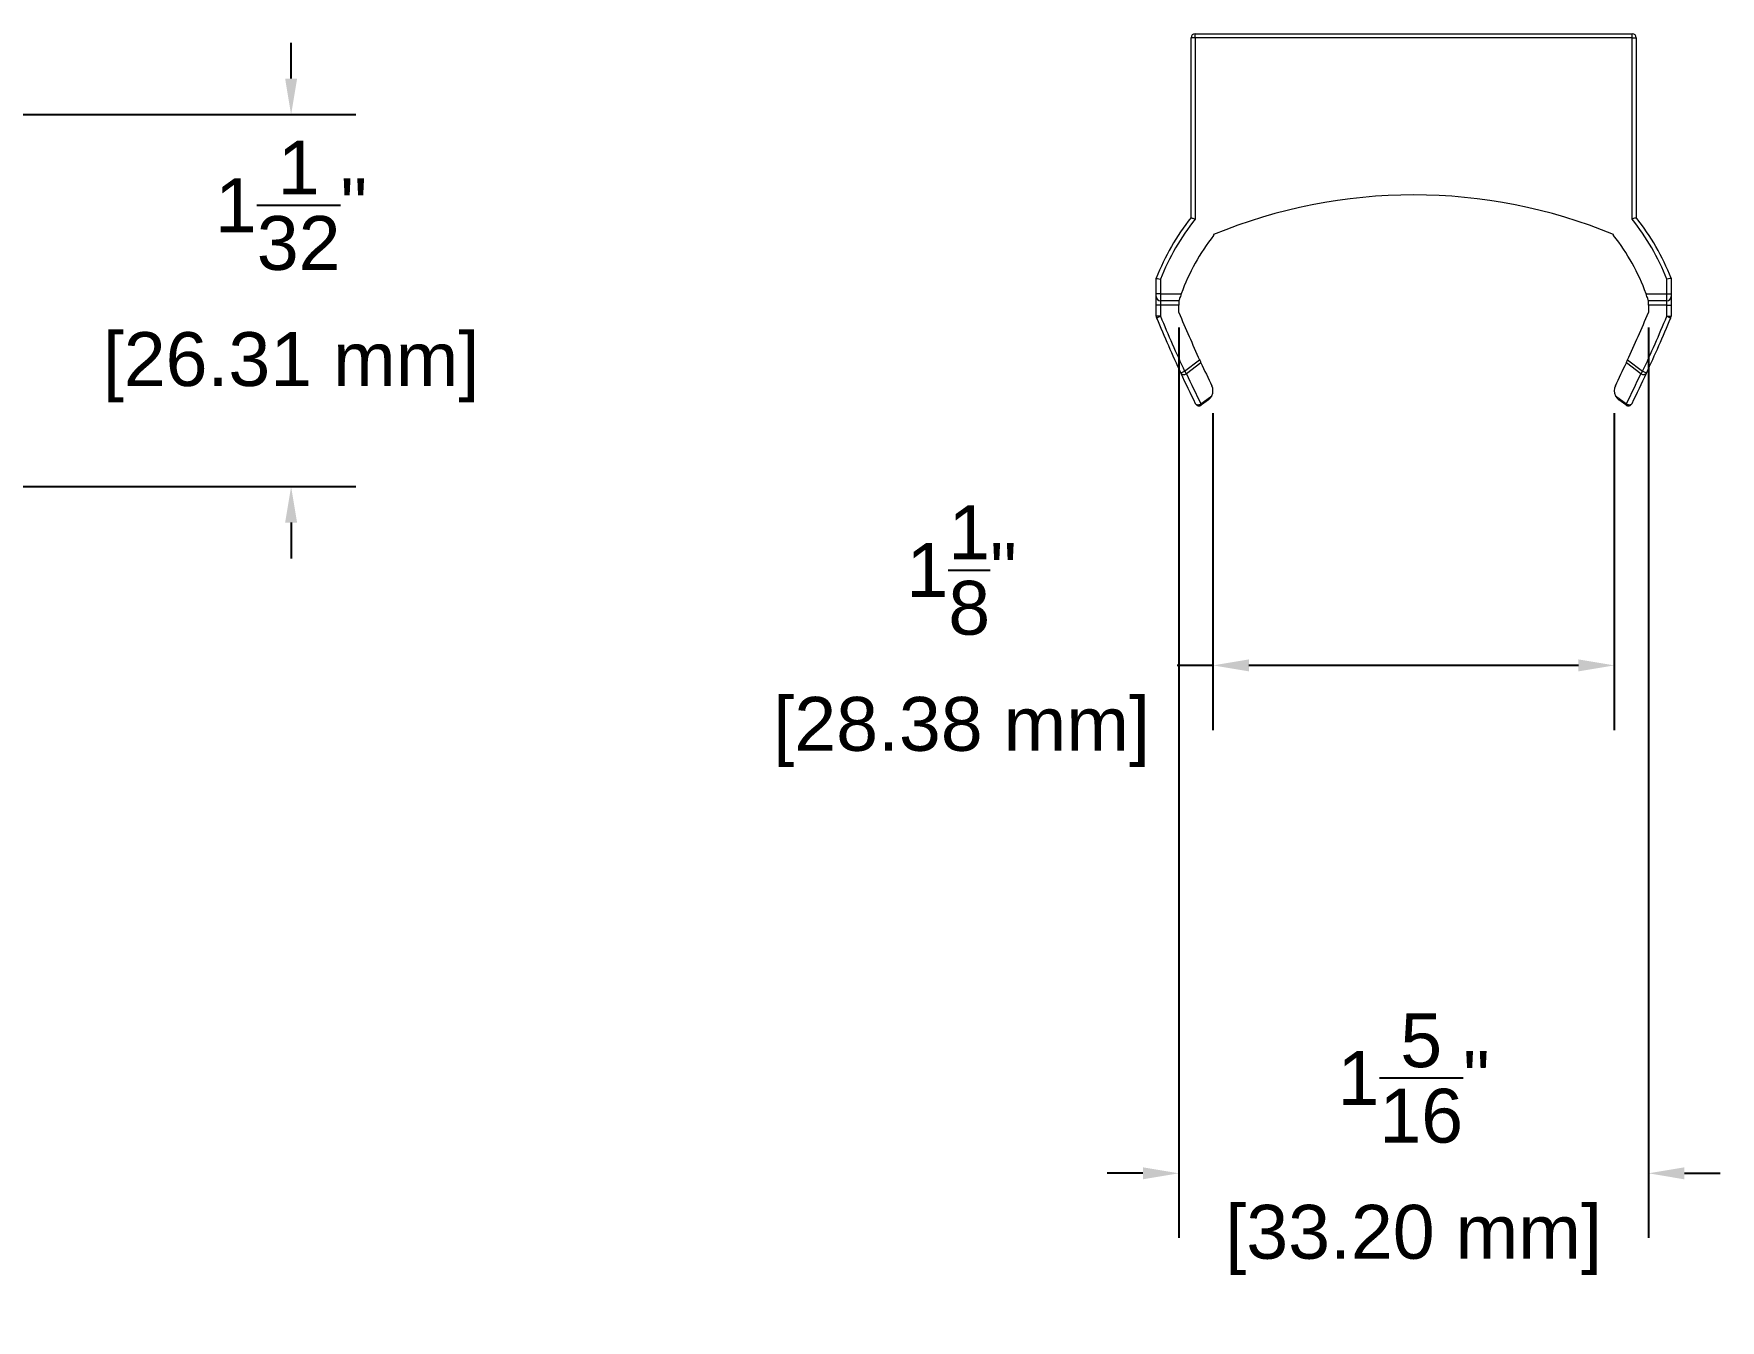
# Model space of a CAD drawing. Header units: inches. Extents: x -2.2 to 18.9, y 3.4 to 18.6.
# Drawn here: x 14.25 to 18.945, y 6.062 to 9.644 of the extents above; entities that cross this region are included whole.
import ezdxf

# ---------------------------------------------------------------- set-up
doc = ezdxf.new("R2010")
doc.units = ezdxf.units.IN
doc.header["$MEASUREMENT"] = 0
doc.layers.get('Defpoints').update_dxf_attribs({"color": 1})
doc.layers.add('Honeycomb', color=7, linetype='Continuous')
doc.styles.get("Standard").update_dxf_attribs({"font": 'Arial.ttf'})
doc.dimstyles.new('.1 DIM', dxfattribs={"dimscale": 0, "dimtxt": 0.15, "dimasz": 0.1, "dimexe": 0.18, "dimexo": 0.0625, "dimgap": 0.09, "dimtad": 0, "dimtih": 1, "dimtoh": 1, "dimdec": 5, "dimzin": 0, "dimdsep": 46, "dimlunit": 4, "dimtxsty": 'Standard', "dimcen": 0.09, "dimadec": 0, "dimazin": 0, "dimtfac": 1, "dimtdec": 5, "dimtofl": 0, "dimtmove": 0, "dimatfit": 3, "dimfxl": 1, "dimtolj": 1, "dimtzin": 0, "dimarcsym": 0})

# ---------------------------------------------------------------- blocks, each defined once
blk = doc.blocks.new('*D18')
at = {"layer": 'Defpoints', "color": 0, "lineweight": -2, "transparency": 16777216}
for p, q in [((14.9662, 9.5185), (14.9662, 9.6185)), ((12.6395, 9.4185), (15.1462, 9.4185)), ((12.6395, 8.3826), (15.1462, 8.3826)), ((14.9662, 8.2826), (14.9662, 8.1826))]:
    blk.add_line(p, q, dxfattribs=at)
at = {"layer": 'Defpoints', "color": 0, "transparency": 16777216}
for p in [(12.577, 9.4185), (14.9662, 9.4185), (12.577, 8.3826)]:
    blk.add_point(p, dxfattribs=at)
for points in [[(14.9496, 9.5185), (14.9829, 9.5185), (14.9662, 9.4185)], [(14.9496, 8.2826), (14.9829, 8.2826), (14.9662, 8.3826)]]:
    blk.add_solid(points, dxfattribs=at)
at = {"layer": 'Defpoints', "color": 0, "transparency": 16777216, "char_height": 0.15, "attachment_point": 5}
for s, insert in [('\\A1;1{\\H1x;\\S1/32;}"', (14.9662, 9.166)), ('\\A1;[26.31 mm]', (14.9662, 8.7151))]:
    blk.add_mtext(s, dxfattribs=dict(at, insert=insert))
blk = doc.blocks.new('*D28')
at = {"layer": 'Defpoints', "color": 0, "lineweight": -2, "transparency": 16777216}
for p, q in [((17.4375, 8.8258), (17.4375, 6.2909)), ((18.7446, 8.8258), (18.7446, 6.2909)), ((17.3375, 6.4709), (17.2375, 6.4709)), ((18.8446, 6.4709), (18.9446, 6.4709))]:
    blk.add_line(p, q, dxfattribs=at)
at = {"layer": 'Defpoints', "color": 0, "transparency": 16777216}
for p in [(17.4375, 8.8883), (18.7446, 8.8883), (18.7446, 6.4709)]:
    blk.add_point(p, dxfattribs=at)
for points in [[(17.3375, 6.4876), (17.3375, 6.4542), (17.4375, 6.4709)], [(18.8446, 6.4876), (18.8446, 6.4542), (18.7446, 6.4709)]]:
    blk.add_solid(points, dxfattribs=at)
at = {"layer": 'Defpoints', "color": 0, "transparency": 16777216, "char_height": 0.15, "attachment_point": 5}
for s, insert in [('\\A1;1{\\H1x;\\S5/16;}"', (18.091, 6.7363)), ('\\A1;[33.20 mm]', (18.091, 6.2854))]:
    blk.add_mtext(s, dxfattribs=dict(at, insert=insert))
blk = doc.blocks.new('*D29')
at = {"layer": 'Defpoints', "color": 0, "lineweight": -2, "transparency": 16777216}
for p, q in [((17.5324, 8.5871), (17.5324, 7.705)), ((18.6496, 8.587), (18.6496, 7.705)), ((17.5324, 7.885), (17.4324, 7.885)), ((18.5496, 7.885), (17.6324, 7.885))]:
    blk.add_line(p, q, dxfattribs=at)
at = {"layer": 'Defpoints', "color": 0, "transparency": 16777216}
for p in [(17.5324, 8.6496), (18.6496, 8.6495), (17.5324, 7.885)]:
    blk.add_point(p, dxfattribs=at)
for points in [[(17.6324, 7.9017), (17.6324, 7.8683), (17.5324, 7.885)], [(18.5496, 7.9016), (18.5496, 7.8683), (18.6496, 7.885)]]:
    blk.add_solid(points, dxfattribs=at)
at = {"layer": 'Defpoints', "color": 0, "transparency": 16777216, "char_height": 0.15, "attachment_point": 5}
for s, insert in [('\\A1;1{\\H1x;\\S1/8;}"', (16.8328, 8.1504)), ('\\A1;[28.38 mm]', (16.8328, 7.6995))]:
    blk.add_mtext(s, dxfattribs=dict(at, insert=insert))

msp = doc.modelspace()

# ---------------------------------------------------------------- linework, layer by layer
at = {"layer": 'Honeycomb', "color": 7, "linetype": 'Continuous', "lineweight": 15}
for p, q in [((17.483065, 9.631753), (17.471254, 9.631753)), ((17.471254, 9.131573), (17.471254, 9.631753)), ((17.483065, 9.631753), (17.483065, 9.643564)), ((17.483065, 9.643564), (18.69899, 9.643564)), ((18.69899, 9.631753), (17.483065, 9.631753)), ((17.483065, 9.631753), (17.483065, 9.127444)), ((18.69899, 9.631753), (18.69899, 9.643564)), ((18.69899, 9.127444), (18.69899, 9.631753)), ((18.69899, 9.631753), (18.710801, 9.631753)), ((18.710801, 9.631753), (18.710801, 9.131573)), ((17.534246, 9.084461), (17.534246, 9.081722)), ((18.647809, 9.081722), (18.647809, 9.084461)), ((17.374492, 8.91977), (17.374492, 8.962731)), ((17.386303, 8.960502), (17.386303, 8.91977)), ((18.795752, 8.91977), (18.795752, 8.960502)), ((18.807563, 8.962731), (18.807563, 8.91977)), ((17.386303, 8.91977), (17.374492, 8.91977)), ((17.374492, 8.911896), (17.374492, 8.91977)), ((17.374492, 8.888274), (17.374492, 8.911896)), ((17.386303, 8.888274), (17.374492, 8.888274)), ((17.374492, 8.856948), (17.374492, 8.888274)), ((17.386303, 8.91977), (17.444174, 8.91977)), ((17.386303, 8.91977), (17.386303, 8.900085)), ((17.437484, 8.900085), (17.386303, 8.900085)), ((17.386303, 8.900085), (17.386303, 8.888274)), ((17.437484, 8.888274), (17.386303, 8.888274)), ((17.386303, 8.888274), (17.386303, 8.856948)), ((17.437484, 8.900085), (17.437484, 8.888274)), ((17.437484, 8.867184), (17.437484, 8.888274)), ((18.737882, 8.91977), (18.795752, 8.91977)), ((18.795752, 8.900085), (18.744571, 8.900085)), ((18.744571, 8.888274), (18.744571, 8.900085)), ((18.795752, 8.888274), (18.744571, 8.888274)), ((18.744571, 8.888274), (18.744571, 8.867184)), ((18.795752, 8.900085), (18.795752, 8.91977)), ((18.795752, 8.91977), (18.807563, 8.91977)), ((18.795752, 8.888274), (18.795752, 8.900085)), ((18.795752, 8.888274), (18.807563, 8.888274)), ((18.795752, 8.856948), (18.795752, 8.888274)), ((18.807563, 8.91977), (18.807563, 8.911896)), ((18.807563, 8.911896), (18.807563, 8.888274)), ((18.807563, 8.888274), (18.807563, 8.856948)), ((17.386303, 8.856948), (17.374492, 8.856948)), ((18.795752, 8.856948), (18.807563, 8.856948)), ((17.453511, 8.703783), (17.495337, 8.735301)), ((18.686718, 8.735301), (18.728544, 8.703783)), ((17.498914, 8.72754), (17.458538, 8.697113)), ((18.723518, 8.697113), (18.683141, 8.72754)), ((17.498705, 8.612803), (17.529255, 8.635824)), ((17.519875, 8.624425), (17.500787, 8.610041)), ((18.652801, 8.635824), (18.683351, 8.612803)), ((18.681269, 8.610041), (18.66218, 8.624425))]:
    msp.add_line(p, q, dxfattribs=at)
at = {"layer": 'Honeycomb', "color": 7, "linetype": 'Continuous', "lineweight": 15, "flags": 128}
for points in [[(17.375395, 8.852419), (17.375605, 8.852506), (17.376226, 8.852764), (17.377234, 8.853183), (17.37859, 8.853746), (17.380243, 8.854432), (17.382129, 8.855215), (17.384175, 8.856065), (17.386303, 8.856948)], [(18.795752, 8.856948), (18.79788, 8.856065), (18.799927, 8.855215), (18.801812, 8.854432), (18.803465, 8.853746), (18.804822, 8.853183), (18.80583, 8.852764), (18.806451, 8.852506), (18.80666, 8.852419)], [(17.442793, 8.698823), (17.442999, 8.698918), (17.443609, 8.6992), (17.444599, 8.699659), (17.445932, 8.700276), (17.447556, 8.701027), (17.44941, 8.701885), (17.45142, 8.702816), (17.453511, 8.703783)], [(17.442793, 8.698823), (17.44378, 8.697338), (17.445215, 8.69615), (17.447032, 8.695314), (17.449148, 8.694868), (17.451465, 8.694833), (17.453876, 8.69521), (17.45627, 8.695982), (17.458538, 8.697113)], [(17.458538, 8.697113), (17.458021, 8.697799), (17.45746, 8.698543), (17.456862, 8.699337), (17.456232, 8.700174), (17.455575, 8.701045), (17.454898, 8.701943), (17.454208, 8.702859), (17.453511, 8.703783)], [(18.728544, 8.703783), (18.727847, 8.702859), (18.727157, 8.701943), (18.726481, 8.701045), (18.725824, 8.700174), (18.725193, 8.699337), (18.724595, 8.698543), (18.724035, 8.697799), (18.723518, 8.697113)], [(18.723518, 8.697113), (18.725785, 8.695982), (18.72818, 8.69521), (18.730591, 8.694833), (18.732908, 8.694868), (18.735023, 8.695314), (18.736841, 8.69615), (18.738276, 8.697338), (18.739263, 8.698823)], [(18.728544, 8.703783), (18.730635, 8.702816), (18.732646, 8.701885), (18.734499, 8.701027), (18.736123, 8.700276), (18.737456, 8.699659), (18.738447, 8.6992), (18.739057, 8.698918), (18.739263, 8.698823)], [(17.483073, 8.614275), (17.484084, 8.612821), (17.485528, 8.611668), (17.487341, 8.610868), (17.489441, 8.610457), (17.491732, 8.610455), (17.494111, 8.61086), (17.496471, 8.611655), (17.498705, 8.612803)], [(17.500787, 8.610041), (17.500753, 8.610086), (17.50065, 8.610222), (17.500481, 8.610447), (17.500246, 8.610759), (17.499948, 8.611154), (17.499589, 8.61163), (17.499173, 8.612182), (17.498705, 8.612803)], [(18.683351, 8.612803), (18.682882, 8.612182), (18.682467, 8.61163), (18.682108, 8.611154), (18.68181, 8.610759), (18.681575, 8.610447), (18.681405, 8.610222), (18.681303, 8.610086), (18.681269, 8.610041)], [(18.683351, 8.612803), (18.685584, 8.611655), (18.687944, 8.61086), (18.690324, 8.610455), (18.692615, 8.610457), (18.694715, 8.610868), (18.696528, 8.611668), (18.697972, 8.612821), (18.698982, 8.614275)]]:
    msp.add_lwpolyline(points, dxfattribs=at)
at = {"layer": 'Honeycomb', "color": 7, "linetype": 'Continuous', "lineweight": 15}
for centre, radius, start, end in [((17.483065, 9.631753), 0.011811, 90, 180), ((18.69899, 9.631753), 0.011811, 0, 90), ((18.091028, 7.734115), 1.46063, 67.592418, 112.407582), ((17.984978, 8.725015), 0.655135, 141.642112, 158.724636), ((17.984978, 8.725015), 0.643324, 141.277692, 158.527927), ((18.197077, 8.725015), 0.643324, 21.472073, 38.722308), ((18.197077, 8.725015), 0.655135, 21.275364, 38.357888), ((17.984978, 8.725015), 0.574803, 141.642112, 160.194998), ((18.197077, 8.725015), 0.574803, 19.805002, 38.357888), ((17.386303, 8.911896), 0.011811, 180, 270), ((18.795752, 8.911896), 0.011811, 270, 0), ((17.386303, 8.856948), 0.011811, 180, 202.547673), ((21.255078, 10.46322), 4.200787, 202.547673, 204.835587), ((21.255078, 10.46322), 4.188976, 202.547673, 204.835587), ((21.255078, 10.46322), 4.137795, 202.688532, 204.682777), ((14.926978, 10.46322), 4.137795, 335.317223, 337.311468), ((14.926978, 10.46322), 4.188976, 335.164413, 337.452327), ((14.926978, 10.46322), 4.200787, 335.164413, 337.452327), ((18.795752, 8.856948), 0.011811, 337.452327, 0), ((21.255078, 10.46322), 4.200787, 204.835587, 206.112974), ((21.260104, 10.45655), 4.188976, 204.835587, 206.112974), ((21.255078, 10.46322), 4.137795, 204.80112, 205.785286), ((14.926978, 10.46322), 4.137795, 334.214714, 335.19888), ((14.921952, 10.45655), 4.188976, 333.887026, 335.164413), ((14.926978, 10.46322), 4.200787, 333.887026, 335.164413), ((17.500921, 8.649579), 0.031496, 334.106007, 25.785286), ((18.681135, 8.649579), 0.031496, 154.214714, 205.893993), ((17.493679, 8.619473), 0.011811, 206.112974, 307), ((18.688377, 8.619473), 0.011811, 233, 333.887026)]:
    msp.add_arc(centre, radius, start, end, dxfattribs=at)
for points in [[(17.471254, 9.131573), (17.471254, 9.131573), (17.472627, 9.131096), (17.477038, 9.129557), (17.480077, 9.128494), (17.483065, 9.127444)], [(18.710801, 9.131573), (18.710801, 9.131573), (18.709428, 9.131096), (18.705017, 9.129557), (18.701979, 9.128494), (18.69899, 9.127444)], [(17.374492, 8.962731), (17.374492, 8.962731), (17.3758, 8.962486), (17.380171, 8.961663), (17.383255, 8.96108), (17.386303, 8.960502)], [(18.807563, 8.962731), (18.807563, 8.962731), (18.806256, 8.962486), (18.801884, 8.961663), (18.7988, 8.96108), (18.795752, 8.960502)], [(17.444174, 8.91977), (17.442362, 8.914739), (17.440661, 8.909766), (17.438203, 8.902359), (17.437484, 8.900085), (17.437484, 8.900085)], [(18.744571, 8.900085), (18.744571, 8.900085), (18.743849, 8.902369), (18.741405, 8.909734), (18.739692, 8.914743), (18.737882, 8.91977)], [(17.529255, 8.635824), (17.528114, 8.633474), (17.526747, 8.631383), (17.523607, 8.627593), (17.521804, 8.625878), (17.519875, 8.624425)], [(18.652801, 8.635824), (18.653942, 8.633474), (18.655309, 8.631383), (18.658449, 8.627593), (18.660251, 8.625878), (18.66218, 8.624425)]]:
    msp.add_open_spline(points, degree=3, knots=[0, 0, 0, 0, 0.5, 0.5, 1, 1, 1, 1], dxfattribs=at)
for points in [[(17.495337, 8.735301), (17.496664, 8.732414), (17.497961, 8.729603), (17.498914, 8.72754)], [(18.683141, 8.72754), (18.684095, 8.729603), (18.685391, 8.732415), (18.686718, 8.735301)]]:
    msp.add_open_spline(points, degree=3, dxfattribs=at)

# ---------------------------------------------------------------- dimensions: what is measured, and where the dimension line sits
at = {"layer": 'Defpoints'}
for base, p1, p2, angle, picture, middle in [((14.966234, 9.418541), (12.57702, 8.382639), (12.57702, 9.418541), 90, '*D18', (14.966234, 8.90059)), ((18.744571, 6.470905), (17.437484, 8.888274), (18.744571, 8.888274), 180, '*D28', (18.091028, 6.470905))]:
    dim = msp.add_linear_dim(base=base, p1=p1, p2=p2, angle=angle, dimstyle='.1 DIM', override={"dimscale": 1, "dimpost": '\\X'}, dxfattribs=at)
    dim.commit()
    dim.dimension.update_dxf_attribs({"geometry": picture, "text_midpoint": middle})
dim = msp.add_aligned_dim(p1=(18.649639, 8.649549), p2=(17.532417, 8.649578), distance=0.764586, dimstyle='.1 DIM', override={"dimscale": 1, "dimpost": '\\X'}, dxfattribs=at)
dim.commit()
dim.dimension.update_dxf_attribs({"geometry": '*D29', "text_midpoint": (16.832847, 7.884994)})

doc.saveas('drawing.dxf')
